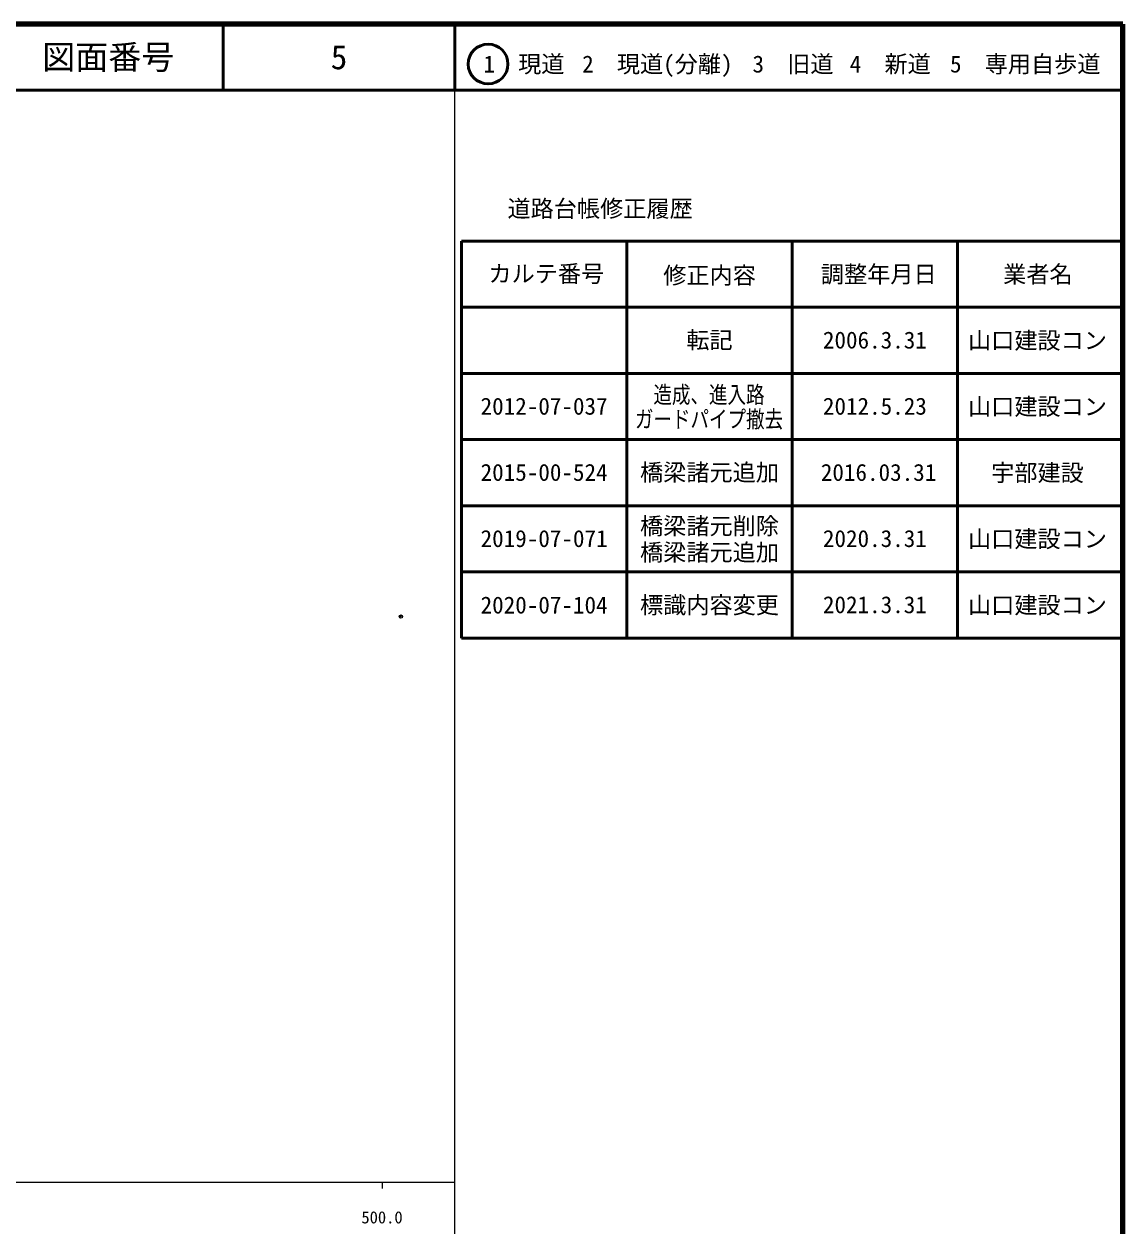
# Model space of a CAD drawing. Units: millimetres on the paper, enlarged 1000 times. Extents: x 40000 to 680000, y 20000 to 380000.
# Drawn here: x 513888 to 680000, y 198357 to 380000 of the extents above; entities that cross this region are included whole.
import ezdxf
from ezdxf.enums import TextEntityAlignment as Align

# ---------------------------------------------------------------- set-up
doc = ezdxf.new("R2010")
doc.units = ezdxf.units.MM
doc.header["$LTSCALE"] = 1000
doc.header["$PDMODE"] = 32
doc.header["$PDSIZE"] = 500
doc.layers.add('M-OTRS', color=6, linetype='Continuous')
doc.layers.add('M-TTL-TXT', color=7, linetype='Continuous')
for name, color, linetype, lineweight in [('M-TTL', 2, 'Continuous', 140), ('M-TTL-BAND', 7, 'Continuous', 13), ('M-TTL-FRAM', 2, 'Continuous', 50), ('M-TTL-LINE', 7, 'Continuous', 50)]:
    doc.layers.add(name, color=color, linetype=linetype, lineweight=lineweight)
doc.styles.add('ＭＳ ゴシック', font='')
doc.styles.get('ＭＳ ゴシック').set_extended_font_data('MS Gothic')

msp = doc.modelspace()

# ---------------------------------------------------------------- linework, layer by layer
at = {"layer": 'M-OTRS'}
msp.add_point((570847, 290447), dxfattribs=at)
at = {"layer": 'M-TTL'}
for p, q in [((680000, 380000), (40000, 380000)), ((680000, 20000), (680000, 380000))]:
    msp.add_line(p, q, dxfattribs=at)
at = {"layer": 'M-TTL-BAND'}
for p, q in [((579000, 20000), (579000, 370000)), ((40000, 205000), (579000, 205000)), ((568000, 205000), (568000, 204000))]:
    msp.add_line(p, q, dxfattribs=at)
at = {"layer": 'M-TTL-FRAM'}
for p, q in [((580000, 347197), (580000, 287197)), ((580000, 347197), (680000, 347197)), ((580000, 287197), (680000, 287197))]:
    msp.add_line(p, q, dxfattribs=at)
at = {"layer": 'M-TTL-LINE'}
for p, q in [((543997, 380000), (543997, 370000)), ((579000, 380000), (579000, 370000)), ((40000, 370000), (680000, 370000)), ((605000, 347197), (605000, 287197)), ((630000, 347197), (630000, 287197)), ((655000, 347197), (655000, 287197)), ((580000, 337197), (680000, 337197)), ((580000, 327197), (680000, 327197)), ((580000, 317197), (680000, 317197)), ((580000, 307197), (680000, 307197)), ((580000, 297197), (680000, 297197))]:
    msp.add_line(p, q, dxfattribs=at)
msp.add_circle((584031, 373958), 3000, dxfattribs=at)

# ---------------------------------------------------------------- texts
at = {"layer": 'M-TTL-BAND', "style": 'ＭＳ ゴシック'}
msp.add_text('500.0', height=1833, dxfattribs=at).set_placement((568000, 198195), align=Align.BOTTOM_CENTER)
at = {"layer": 'M-TTL-TXT', "style": 'ＭＳ ゴシック'}
for s, height, p in [('図面番号', 3666, (526622, 375000)), ('5', 3666, (561497, 375000)), ('1\u3000現道', 2566, (589448, 373958)), ('2\u3000現道(分離)', 2566, (609619, 373958)), ('3\u3000旧道', 2566, (630121, 373958)), ('4\u3000新道', 2566, (644824, 373958)), ('5\u3000専用自歩道', 2566, (665228, 373958)), ('道路台帳修正履歴', 2566, (600968, 352113)), ('カルテ番号', 2566, (592839, 342277)), ('修正内容', 2566, (617509, 342023)), ('調整年月日', 2566, (643089, 342197)), ('業者名', 2566, (667134, 342197)), ('転記', 2566, (617500, 332245)), ('2006.3.31', 2566, (642500, 332245)), ('山口建設コン', 2566, (667077, 332189)), ('2012-07-037', 2566, (592500, 322245)), ('2012.5.23', 2566, (642500, 322245)), ('山口建設コン', 2566, (667077, 322189)), ('2015-00-524', 2566, (592500, 312245)), ('橋梁諸元追加', 2566, (617500, 312245)), ('2016.03.31', 2566, (643057, 312245)), ('宇部建設', 2566, (667077, 312189)), ('橋梁諸元削除', 2566, (617500, 304140)), ('2019-07-071', 2566, (592500, 302245)), ('2020.3.31', 2566, (642500, 302245)), ('山口建設コン', 2566, (667077, 302189)), ('橋梁諸元追加', 2566, (617500, 300163)), ('2020-07-104', 2566, (592500, 292197)), ('標識内容変更', 2566, (617500, 292197)), ('2021.3.31', 2566, (642500, 292245)), ('山口建設コン', 2566, (667077, 292189))]:
    msp.add_text(s, height=height, dxfattribs=at).set_placement(p, align=Align.MIDDLE_CENTER)
at = {"layer": 'M-TTL-TXT', "style": 'ＭＳ ゴシック', "width": 0.8}
for s, p in [('造成、進入路', (617422, 323988)), ('ガードパイプ撤去', (617422, 320288))]:
    msp.add_text(s, height=2566, dxfattribs=at).set_placement(p, align=Align.MIDDLE_CENTER)

doc.saveas('drawing.dxf')
